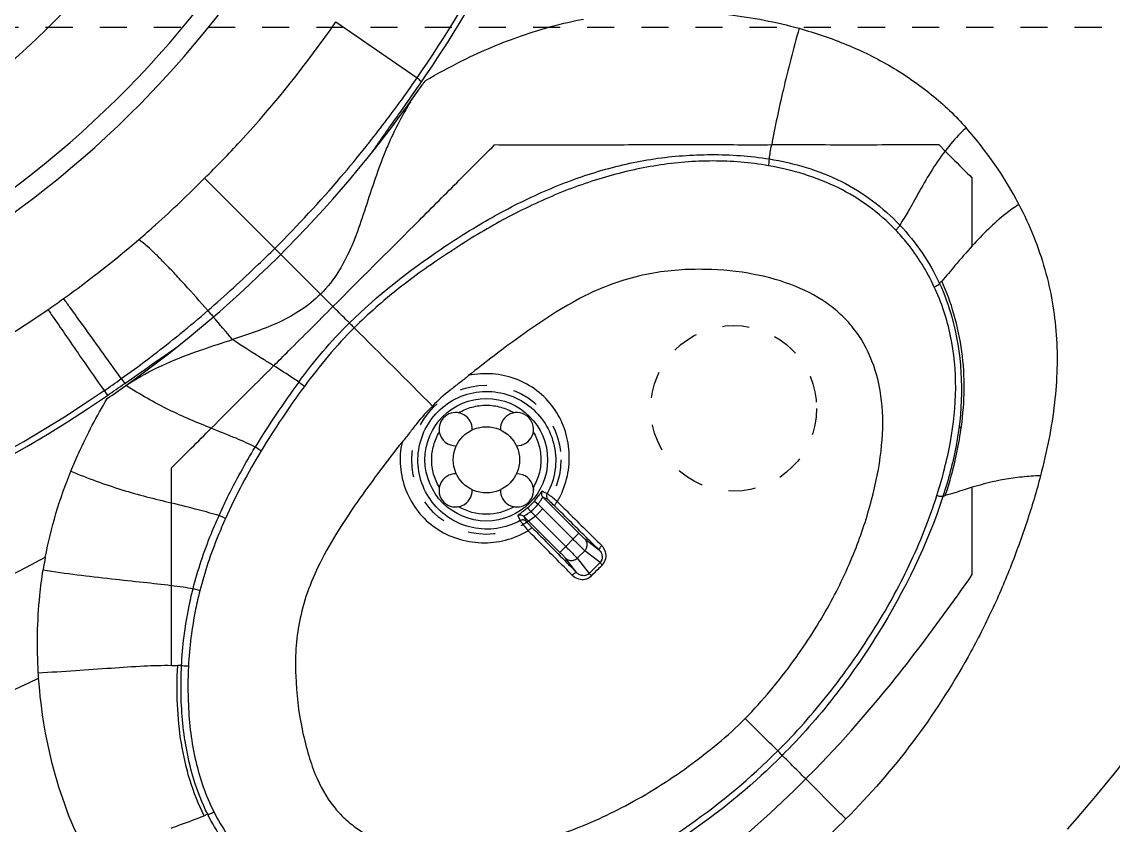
# Model space of a CAD drawing. Header units: millimetres. Extents: x 1540 to 3369, y -3458 to 1222.
# Drawn here: x 2321.8 to 2387.6, y -512.9 to -464.4 of the extents above; entities that cross this region are included whole.
import ezdxf

# ---------------------------------------------------------------- set-up
doc = ezdxf.new("R2010")
doc.units = ezdxf.units.MM
doc.header["$LTSCALE"] = 16.335
doc.linetypes.add('HIDDEN', pattern=[0.2, 0.1, -0.1])
doc.layers.add('21', color=7, linetype='CONTINUOUS')

msp = doc.modelspace()

# ---------------------------------------------------------------- linework, layer by layer
at = {"layer": '21', "color": 8, "linetype": 'HIDDEN'}
for p, q in [((2084.711, -464.737), (2410.711, -464.737)), ((2348.946, -489.029), (2348.945, -489.029))]:
    msp.add_line(p, q, dxfattribs=at)
at = {"layer": '21', "color": 7, "linetype": 'Continuous'}
for p, q in [((2340.712, -464.406), (2345.616, -467.788)), ((2377.1, -471.84), (2377.464, -472.204)), ((2337.027, -478.079), (2332.795, -473.848)), ((2339.787, -480.841), (2337.027, -478.079)), ((2340.537, -481.59), (2339.787, -480.841)), ((2327.769, -485.942), (2327.977, -486.232)), ((2326.736, -486.668), (2326.935, -486.958)), ((2351.602, -489.995), (2351.602, -489.995)), ((2347.975, -491.683), (2347.976, -491.683)), ((2351.605, -491.683), (2351.605, -491.683)), ((2348.942, -492.653), (2348.945, -492.655)), ((2353.332, -492.825), (2353.15, -492.737)), ((2353.457, -492.885), (2353.332, -492.825)), ((2352.472, -493.967), (2352.275, -493.738)), ((2352.685, -493.328), (2352.914, -493.524)), ((2352.914, -493.524), (2355.018, -495.629)), ((2353.498, -493.237), (2353.199, -493.098)), ((2353.27, -493.169), (2353.199, -493.098)), ((2353.418, -493.317), (2353.27, -493.169)), ((2355.374, -495.273), (2353.418, -493.317)), ((2351.684, -494.203), (2351.772, -494.385)), ((2351.772, -494.385), (2351.833, -494.51)), ((2352.046, -494.252), (2352.193, -494.56)), ((2352.046, -494.252), (2352.116, -494.322)), ((2352.116, -494.322), (2354.22, -496.427)), ((2354.576, -496.071), (2352.472, -493.967)), ((2355.374, -495.273), (2354.22, -496.427)), ((2355.731, -495.62), (2356.609, -496.304)), ((2355.275, -496.781), (2355.728, -496.328)), ((2356.65, -497.046), (2355.728, -496.328)), ((2355.251, -497.662), (2354.567, -496.784)), ((2355.275, -496.781), (2355.993, -497.703)), ((2356.65, -497.046), (2355.993, -497.703))]:
    msp.add_line(p, q, dxfattribs=at)
for centre, radius in [((2284.711, -425.737), 42.5), ((2349.786, -490.839), 3.698), ((2349.79, -490.842), 2)]:
    msp.add_circle(centre, radius, dxfattribs=at)
at = {"layer": '21', "color": 8, "linetype": 'HIDDEN'}
for centre, radius in [((2364.711, -487.737), 5), ((2349.79, -490.842), 4.5)]:
    msp.add_circle(centre, radius, dxfattribs=at)
at = {"layer": '21', "color": 7, "linetype": 'Continuous'}
for centre, radius, start, end in [((2284.698, -425.751), 49.433, 275.76857, 332.5), ((2284.698, -425.751), 54.914, 275.547, 332.5), ((2284.698, -425.751), 60.894, 275.4314, 332.5), ((2284.698, -425.751), 62.102, 275.34919, 332.5), ((2284.698, -425.75), 74.015, 325.39144, 332.49987), ((2284.698, -425.75), 74.366, 325.35738, 332.49987), ((2284.698, -425.751), 132.914, 318.89166, 343.06632), ((2284.058, -425.237), 74.833, 324.27394, 325.34617), ((2284.698, -425.75), 74.515, 305.56735, 325.30507), ((2284.009, -425.201), 74.894, 321.65342, 324.27341), ((2363.146, -480.153), 20.999, 148.66077, 156.24626), ((2362.156, -485.636), 22.237, 27.32109, 41.82414), ((2284.104, -425.281), 74.769, 319.57312, 321.40432), ((2283.951, -425.156), 74.967, 321.40195, 321.6536), ((2365.864, -481.359), 23.972, 156.22334, 158.3215), ((2288.583, -429.188), 68.826, 314.73701, 319.63108), ((2286.818, -428.704), 64.422, 305.56303, 310.67974), ((2325.987, -431.217), 70.812, 316.23282, 316.39733), ((2285.105, -426.335), 67.346, 304.60596, 305.57628), ((2284.698, -425.751), 68.058, 274.89194, 304.6087), ((2291.293, -433.862), 63.562, 309.06292, 310.99598), ((2270.391, -536.765), 83.278, 39.68872, 40.9201), ((2284.747, -425.786), 73.958, 305.57174, 308.59542), ((2287.19, -428.851), 70.039, 308.59746, 309.08626), ((3947.21, -2099.265), 2279.961, 134.931614, 135.065665), ((2287.403, -429.608), 69.304, 304.57927, 305.62353), ((2283.948, -424.682), 75.82, 304.52768, 305.55832), ((2227.865, -343.611), 174.251, 304.64933, 305.06675), ((2378.047, -515.53), 49.285, 143.41513, 148.90466), ((2378.141, -515.523), 48.934, 143.48815, 148.97089), ((2284.698, -425.75), 74.366, 235.35727, 304.60855), ((2284.698, -425.75), 74.003, 235.39177, 304.60857), ((2347.937, -488.99), 1.001, 358.25315, 183.44287), ((2351.636, -488.99), 1.001, 268.06642, 182.03164), ((2347.937, -488.99), 1.001, 190.18248, 272.23388), ((2347.937, -492.689), 1.001, 87.79828, 1.90785), ((2351.636, -492.689), 1.001, 10.18248, 91.76275), ((2351.636, -492.689), 1.001, 178.20995, 3.4445), ((2348.233, -489.497), 5.874, 319.2838, 322.94538), ((2382.729, -506.736), 14.704, 110.94005, 111.54672), ((2349.786, -490.839), 3.821, 310.64791, 319.35209), ((2349.786, -490.839), 4.122, 310.64791, 319.35209), ((2349.746, -490.785), 5.032, 329.1703, 331.64768), ((2284.702, -425.756), 80.732, 241.52305, 298.46681), ((2347.834, -501.353), 25.081, 169.37333, 171.13517), ((2288.322, -429.325), 96.397, 315.07132, 315.25468), ((2356.517, -571.699), 63.951, 111.59467, 111.80324)]:
    msp.add_arc(centre, radius, start, end, dxfattribs=at)
at = {"layer": '21', "color": 8, "linetype": 'HIDDEN'}
for centre, start, end in [((2347.937, -488.99), 183.44287, 190.18248), ((2351.636, -492.689), 3.4445, 10.18248)]:
    msp.add_arc(centre, 1.006, start, end, dxfattribs=at)
at = {"layer": '21', "color": 7, "linetype": 'Continuous'}
for points, knots in [([(2362.938, -463.834), (2363.426, -463.868), (2365.354, -464.048), (2367.264, -464.417), (2368.66, -464.798)], [0, 0, 0, 0, 0.252626, 1, 1, 1, 1]), ([(2332.795, -473.848), (2333.526, -473.123), (2336.38, -470.164), (2338.964, -466.943), (2340.712, -464.406)], [0, 0, 0, 0, 0.250437, 1, 1, 1, 1]), ([(2346.095, -467.975), (2346.833, -467.536), (2348.718, -466.503), (2351.89, -465.163), (2354.386, -464.481), (2355.651, -464.242)], [0, 0, 0, 0, 0.250077, 0.625051, 1, 1, 1, 1]), ([(2368.66, -464.799), (2368.299, -466.039), (2367.708, -468.378), (2367.2, -470.737), (2367.002, -471.841)], [0, 0, 0, 0, 0.535224, 1, 1, 1, 1]), ([(2368.659, -464.799), (2369.634, -465.078), (2371.075, -465.561), (2372.914, -466.388), (2374.658, -467.339), (2376.676, -468.734), (2378.104, -470.077), (2378.731, -470.809)], [0, 0, 0, 0, 0.255847, 0.382637, 0.508429, 0.75675, 1, 1, 1, 1]), ([(2342.926, -472.247), (2343.405, -471.534), (2344.157, -470.488), (2345.149, -469.086), (2345.635, -468.377), (2345.88, -468.024)], [0, 0, 0, 0, 0.5, 0.749995, 1, 1, 1, 1]), ([(2345.616, -467.788), (2345.689, -467.839), (2345.766, -467.932), (2345.856, -468.008), (2345.88, -468.024)], [0, 0, 0, 0, 0.758652, 1, 1, 1, 1]), ([(2346.095, -467.975), (2346.087, -467.993), (2346.067, -468.038), (2346.003, -468.086), (2345.975, -468.138), (2345.963, -468.165)], [0, 0, 0, 0, 0.251161, 0.625664, 1, 1, 1, 1]), ([(2378.728, -470.808), (2378.614, -470.91), (2378.159, -471.344), (2377.752, -471.826), (2377.464, -472.204)], [0, 0, 0, 0, 0.24341, 1, 1, 1, 1]), ([(2340.537, -481.59), (2342.158, -479.952), (2344.615, -477.53), (2347.85, -474.266), (2349.467, -472.642), (2350.286, -471.84)], [0, 0, 0, 0, 0.501537, 0.750585, 1, 1, 1, 1]), ([(2367.002, -471.84), (2366.324, -471.848), (2364.947, -471.843), (2362.863, -471.827), (2360.75, -471.832), (2357.942, -471.843), (2354.454, -471.851), (2351.672, -471.851), (2350.286, -471.84)], [0, 0, 0, 0, 0.121718, 0.247141, 0.374059, 0.500763, 0.751157, 1, 1, 1, 1]), ([(2366.861, -472.683), (2366.878, -472.549), (2366.912, -472.266), (2366.973, -471.988), (2367.002, -471.84)], [0, 0, 0, 0, 0.473592, 1, 1, 1, 1]), ([(2377.1, -471.84), (2376.266, -471.818), (2374.607, -471.833), (2372.111, -471.852), (2369.58, -471.834), (2367.872, -471.832), (2367.002, -471.841)], [0, 0, 0, 0, 0.248046, 0.492745, 0.741463, 1, 1, 1, 1]), ([(2341.526, -482.579), (2343.223, -480.91), (2346.06, -478.695), (2350.091, -476.174), (2353.251, -474.575), (2356.527, -473.361), (2359.909, -472.589), (2363.377, -472.338), (2365.704, -472.497), (2366.861, -472.684)], [0, 0, 0, 0, 0.253724, 0.38096, 0.506703, 0.630483, 0.752623, 0.87507, 1, 1, 1, 1]), ([(2343.587, -472.504), (2343.384, -473.013), (2343.135, -473.701), (2342.904, -474.394), (2342.847, -474.567)], [0, 0, 0, 0, 0.750908, 1, 1, 1, 1]), ([(2377.464, -472.204), (2377.147, -472.621), (2376.581, -473.457), (2375.87, -474.692), (2375.294, -475.772), (2374.899, -476.399), (2374.726, -476.672)], [0, 0, 0, 0, 0.299374, 0.576671, 0.815064, 1, 1, 1, 1]), ([(2377.464, -472.204), (2377.602, -472.342), (2378.148, -472.888), (2378.693, -473.433), (2379.1, -473.84)], [0, 0, 0, 0, 0.253088, 1, 1, 1, 1]), ([(2366.812, -473.093), (2365.707, -472.898), (2363.455, -472.713), (2360.071, -472.999), (2356.739, -473.773), (2353.496, -474.972), (2350.367, -476.535), (2347.364, -478.397), (2344.461, -480.461), (2342.665, -482.033), (2341.82, -482.873)], [0, 0, 0, 0, 0.121249, 0.242644, 0.365521, 0.489824, 0.615413, 0.742759, 0.871302, 1, 1, 1, 1]), ([(2366.812, -473.093), (2366.832, -473.022), (2366.849, -472.884), (2366.858, -472.747), (2366.861, -472.684)], [0, 0, 0, 0, 0.535327, 1, 1, 1, 1]), ([(2374.479, -476.971), (2373.494, -475.937), (2371.091, -474.184), (2368.264, -473.348), (2366.812, -473.093)], [0, 0, 0, 0, 0.492067, 1, 1, 1, 1]), ([(2366.86, -472.684), (2368.358, -472.93), (2370.571, -473.571), (2373.121, -475.154), (2374.223, -476.141), (2374.726, -476.672)], [0, 0, 0, 0, 0.507838, 0.755058, 1, 1, 1, 1]), ([(2328.81, -477.56), (2329.157, -477.261), (2330.521, -476.063), (2331.836, -474.809), (2332.795, -473.848)], [0, 0, 0, 0, 0.25217, 1, 1, 1, 1]), ([(2379.1, -477.926), (2379.101, -477.585), (2379.1, -476.223), (2379.099, -474.861), (2379.1, -473.84)], [0, 0, 0, 0, 0.25073, 1, 1, 1, 1]), ([(2342.847, -474.567), (2342.662, -475.125), (2342.309, -476.241), (2341.717, -477.893), (2340.943, -479.482), (2340.208, -480.419), (2339.787, -480.841)], [0, 0, 0, 0, 0.250573, 0.498314, 0.746589, 1, 1, 1, 1]), ([(2381.915, -475.432), (2381.642, -475.605), (2380.619, -476.338), (2379.728, -477.237), (2379.1, -477.926)], [0, 0, 0, 0, 0.257453, 1, 1, 1, 1]), ([(2381.915, -475.432), (2382.563, -476.68), (2383.604, -479.242), (2384.308, -483.321), (2384.166, -487.54), (2383.601, -490.356), (2383.215, -491.8)], [0, 0, 0, 0, 0.250907, 0.489475, 0.733322, 1, 1, 1, 1]), ([(2374.726, -476.672), (2374.712, -476.73), (2374.63, -476.838), (2374.538, -476.931), (2374.479, -476.971)], [0, 0, 0, 0, 0.455029, 1, 1, 1, 1]), ([(2376.811, -480.414), (2376.373, -479.472), (2375.636, -478.272), (2374.721, -477.225), (2374.479, -476.971)], [0, 0, 0, 0, 0.747564, 1, 1, 1, 1]), ([(2374.726, -476.672), (2375.218, -477.192), (2376.119, -478.307), (2376.825, -479.555), (2377.125, -480.2)], [0, 0, 0, 0, 0.50158, 1, 1, 1, 1]), ([(2332.99, -481.835), (2332.531, -481.304), (2331.849, -480.535), (2330.953, -479.567), (2330.355, -478.94), (2329.831, -478.416), (2329.4, -478.008), (2329.074, -477.733), (2328.888, -477.593), (2328.81, -477.56)], [0, 0, 0, 0, 0.351517, 0.514323, 0.660729, 0.785448, 0.885265, 0.957553, 1, 1, 1, 1]), ([(2379.1, -477.926), (2378.744, -478.317), (2378.132, -479.025), (2377.535, -479.746), (2377.265, -480.052)], [0, 0, 0, 0, 0.564518, 1, 1, 1, 1]), ([(2332.99, -481.835), (2334.029, -480.931), (2335.384, -479.687), (2336.699, -478.403), (2337.027, -478.079)], [0, 0, 0, 0, 0.74959, 1, 1, 1, 1]), ([(2365.409, -506.464), (2366.455, -505.364), (2368.299, -503.169), (2370.481, -499.743), (2372.039, -496.468), (2373.067, -493.351), (2373.666, -490.416), (2373.774, -487.666), (2373.279, -485.181), (2372.371, -483.395), (2371.383, -482.237), (2370.215, -481.236), (2368.404, -480.266), (2365.846, -479.544), (2363.445, -479.317), (2361.341, -479.362), (2359.61, -479.582), (2357.78, -480.049), (2355.872, -480.828), (2353.95, -481.922), (2352.074, -483.197), (2350.33, -484.493), (2349.232, -485.355), (2348.72, -485.757)], [0, 0, 0, 0, 0.08734, 0.164446, 0.233235, 0.295584, 0.352934, 0.405195, 0.452966, 0.497239, 0.518723, 0.540269, 0.585445, 0.635677, 0.692387, 0.72356, 0.756711, 0.792618, 0.831953, 0.874977, 0.919655, 0.962497, 1, 1, 1, 1]), ([(2377.125, -480.2), (2377.101, -480.251), (2376.994, -480.335), (2376.88, -480.393), (2376.811, -480.414)], [0, 0, 0, 0, 0.440526, 1, 1, 1, 1]), ([(2376.966, -493.002), (2377.303, -491.941), (2377.856, -489.805), (2378.209, -486.554), (2377.911, -483.364), (2377.249, -481.357), (2376.811, -480.414)], [0, 0, 0, 0, 0.259283, 0.512604, 0.757858, 1, 1, 1, 1]), ([(2377.125, -480.2), (2377.427, -480.85), (2378.442, -483.645), (2378.591, -486.718), (2378.297, -488.946)], [0, 0, 0, 0, 0.241867, 1, 1, 1, 1]), ([(2378.449, -488.829), (2378.546, -488.085), (2378.666, -486.575), (2378.531, -484.289), (2378.056, -482.095), (2377.562, -480.694), (2377.265, -480.052)], [0, 0, 0, 0, 0.251093, 0.50527, 0.763255, 1, 1, 1, 1]), ([(2327.769, -485.942), (2327.359, -485.369), (2326.593, -484.301), (2325.565, -482.869), (2324.812, -481.833), (2324.421, -481.287), (2324.286, -481.11)], [0, 0, 0, 0, 0.354963, 0.661933, 0.887936, 1, 1, 1, 1]), ([(2339.788, -480.841), (2339.431, -481.198), (2338.644, -481.833), (2336.872, -482.797), (2335.435, -483.272), (2334.476, -483.582)], [0, 0, 0, 0, 0.251068, 0.498809, 1, 1, 1, 1]), ([(2323.353, -481.766), (2323.397, -481.841), (2323.516, -482.021), (2323.886, -482.564), (2324.526, -483.479), (2325.522, -484.942), (2326.286, -486.029), (2326.736, -486.668)], [0, 0, 0, 0, 0.043809, 0.10871, 0.330858, 0.606195, 1, 1, 1, 1]), ([(2332.99, -481.835), (2333.018, -481.868), (2333.129, -481.995), (2333.241, -482.12), (2333.326, -482.211)], [0, 0, 0, 0, 0.260238, 1, 1, 1, 1]), ([(2336.96, -485.166), (2337.259, -484.868), (2338.453, -483.678), (2339.647, -482.488), (2340.537, -481.59)], [0, 0, 0, 0, 0.25044, 1, 1, 1, 1]), ([(2341.526, -482.579), (2341.451, -482.505), (2341.121, -482.175), (2340.792, -481.845), (2340.537, -481.59)], [0, 0, 0, 0, 0.22545, 1, 1, 1, 1]), ([(2338.472, -486.155), (2338.939, -485.525), (2339.9, -484.284), (2340.966, -483.129), (2341.526, -482.579)], [0, 0, 0, 0, 0.499717, 1, 1, 1, 1]), ([(2341.82, -482.873), (2341.795, -482.848), (2341.697, -482.75), (2341.599, -482.651), (2341.526, -482.579)], [0, 0, 0, 0, 0.256392, 1, 1, 1, 1]), ([(2332.092, -484.388), (2332.291, -484.316), (2333.081, -484.034), (2333.879, -483.775), (2334.476, -483.582)], [0, 0, 0, 0, 0.251737, 1, 1, 1, 1]), ([(2336.96, -485.166), (2336.769, -485.048), (2335.934, -484.531), (2335.103, -484.007), (2334.476, -483.582)], [0, 0, 0, 0, 0.228798, 1, 1, 1, 1]), ([(2327.977, -486.232), (2328.512, -485.857), (2329.577, -485.097), (2330.655, -484.357), (2331.191, -483.981)], [0, 0, 0, 0, 0.499998, 1, 1, 1, 1]), ([(2338.472, -486.155), (2338.365, -486.079), (2337.871, -485.735), (2337.36, -485.415), (2336.96, -485.166)], [0, 0, 0, 0, 0.218105, 1, 1, 1, 1]), ([(2348.718, -485.755), (2348.545, -485.918), (2348.165, -486.206), (2347.406, -486.775), (2346.866, -487.248), (2346.551, -487.604)], [0, 0, 0, 0, 0.250384, 0.49992, 1, 1, 1, 1]), ([(2354.174, -493.174), (2354.404, -492.75), (2354.743, -491.832), (2354.843, -490.377), (2354.565, -488.951), (2353.897, -487.658), (2352.88, -486.615), (2351.602, -485.906), (2350.171, -485.589), (2349.191, -485.654), (2348.718, -485.755)], [0, 0, 0, 0, 0.125631, 0.250506, 0.374977, 0.499203, 0.623658, 0.748565, 0.874118, 1, 1, 1, 1]), ([(2333.188, -488.938), (2332.33, -488.589), (2330.553, -487.851), (2328.883, -486.89), (2328.04, -486.363)], [0, 0, 0, 0, 0.482272, 1, 1, 1, 1]), ([(2338.811, -486.408), (2338.719, -486.341), (2338.607, -486.256), (2338.494, -486.171), (2338.472, -486.155)], [0, 0, 0, 0, 0.805134, 1, 1, 1, 1]), ([(2324.726, -491.531), (2324.88, -491.155), (2325.527, -489.653), (2326.292, -488.202), (2326.923, -487.146)], [0, 0, 0, 0, 0.248342, 1, 1, 1, 1]), ([(2346.875, -487.928), (2347.228, -487.576), (2348.069, -486.995), (2349.548, -486.633), (2351.055, -486.813), (2352.393, -487.504), (2353.403, -488.61), (2353.968, -489.995), (2354.019, -491.496), (2353.696, -492.452), (2353.457, -492.885)], [0, 0, 0, 0, 0.126422, 0.252681, 0.378331, 0.503026, 0.626796, 0.750336, 0.874543, 1, 1, 1, 1]), ([(2346.551, -487.604), (2346.196, -487.92), (2345.728, -488.463), (2345.154, -489.219), (2344.867, -489.6), (2344.702, -489.771)], [0, 0, 0, 0, 0.500139, 0.749625, 1, 1, 1, 1]), ([(2348.118, -488), (2348.37, -487.855), (2348.913, -487.626), (2349.789, -487.506), (2350.665, -487.627), (2351.207, -487.859), (2351.459, -488.004)], [0, 0, 0, 0, 0.249895, 0.500012, 0.750075, 1, 1, 1, 1]), ([(2351.833, -494.51), (2351.399, -494.749), (2350.443, -495.072), (2348.942, -495.021), (2347.557, -494.456), (2346.451, -493.446), (2345.76, -492.108), (2345.58, -490.601), (2345.942, -489.122), (2346.523, -488.281), (2346.875, -487.928)], [0, 0, 0, 0, 0.125462, 0.249672, 0.373212, 0.496978, 0.62167, 0.747317, 0.873574, 1, 1, 1, 1]), ([(2335.843, -490.076), (2335.67, -489.98), (2335.287, -489.796), (2334.402, -489.417), (2333.688, -489.142), (2333.188, -488.938)], [0, 0, 0, 0, 0.205852, 0.439763, 1, 1, 1, 1]), ([(2378.297, -488.946), (2378.25, -489.296), (2378.021, -490.688), (2377.654, -492.054), (2377.329, -493.06)], [0, 0, 0, 0, 0.250442, 1, 1, 1, 1]), ([(2377.474, -493.003), (2377.589, -492.653), (2378.007, -491.285), (2378.308, -489.881), (2378.449, -488.829)], [0, 0, 0, 0, 0.257962, 1, 1, 1, 1]), ([(2378.448, -488.829), (2378.436, -488.84), (2378.386, -488.88), (2378.336, -488.919), (2378.297, -488.946)], [0, 0, 0, 0, 0.260097, 1, 1, 1, 1]), ([(2344.702, -489.771), (2343.83, -490.884), (2342.498, -492.633), (2340.855, -495.074), (2339.759, -496.972), (2338.961, -498.81), (2338.486, -500.563), (2338.272, -502.243), (2338.263, -504.414), (2338.519, -506.524), (2338.995, -508.498), (2339.538, -510.113), (2340.276, -511.481), (2341.229, -512.507), (2342.253, -513.327), (2343.76, -514.145), (2345.89, -514.721), (2348.398, -514.802), (2351.316, -514.355), (2354.673, -513.381), (2358.355, -511.742), (2362.035, -509.421), (2364.347, -507.511), (2365.409, -506.464)], [0, 0, 0, 0, 0.081379, 0.126474, 0.169261, 0.207376, 0.241494, 0.273419, 0.30459, 0.366268, 0.395151, 0.421318, 0.464329, 0.483175, 0.501616, 0.53966, 0.580927, 0.627454, 0.683, 0.750221, 0.828161, 0.914112, 1, 1, 1, 1]), ([(2344.702, -489.771), (2344.598, -490.253), (2344.533, -491.252), (2344.872, -492.707), (2345.612, -493.999), (2346.694, -495.016), (2348.027, -495.666), (2349.488, -495.911), (2350.967, -495.756), (2351.888, -495.372), (2352.311, -495.12)], [0, 0, 0, 0, 0.125878, 0.251383, 0.376263, 0.500682, 0.624889, 0.749396, 0.874354, 1, 1, 1, 1]), ([(2346.946, -492.511), (2346.802, -492.258), (2346.573, -491.714), (2346.453, -490.838), (2346.574, -489.961), (2346.806, -489.419), (2346.951, -489.167)], [0, 0, 0, 0, 0.249894, 0.500015, 0.750069, 1, 1, 1, 1]), ([(2352.626, -489.167), (2352.77, -489.42), (2352.999, -489.964), (2353.119, -490.84), (2352.998, -491.717), (2352.766, -492.259), (2352.621, -492.512)], [0, 0, 0, 0, 0.249894, 0.500015, 0.750069, 1, 1, 1, 1]), ([(2333.664, -494.201), (2333.824, -493.845), (2334.487, -492.437), (2335.242, -491.074), (2335.843, -490.076)], [0, 0, 0, 0, 0.251092, 1, 1, 1, 1]), ([(2336.209, -490.299), (2336.11, -490.241), (2335.99, -490.164), (2335.868, -490.089), (2335.843, -490.076)], [0, 0, 0, 0, 0.804366, 1, 1, 1, 1]), ([(2324.726, -491.531), (2325.739, -491.943), (2327.727, -492.69), (2329.788, -493.199), (2330.786, -493.439)], [0, 0, 0, 0, 0.515674, 1, 1, 1, 1]), ([(2383.218, -491.802), (2382.972, -492.743), (2382.412, -494.621), (2381.405, -497.384), (2380.235, -500.108), (2378.396, -503.68), (2375.622, -507.965), (2372.927, -511.066), (2371.475, -512.52)], [0, 0, 0, 0, 0.121141, 0.243877, 0.366113, 0.490246, 0.744064, 1, 1, 1, 1]), ([(2383.215, -491.8), (2382.845, -491.822), (2382.11, -491.868), (2380.726, -492.049), (2379.732, -492.311), (2379.102, -492.501)], [0, 0, 0, 0, 0.26572, 0.528303, 1, 1, 1, 1]), ([(2353.15, -492.737), (2353.139, -492.739), (2353.116, -492.774), (2353.069, -492.83), (2353.003, -492.926), (2352.951, -492.996), (2352.921, -493.036)], [0, 0, 0, 0, 0.090765, 0.296502, 0.603901, 1, 1, 1, 1]), ([(2353.15, -492.737), (2353.118, -492.793), (2353.086, -492.93), (2353.154, -493.053), (2353.199, -493.098)], [0, 0, 0, 0, 0.5002, 1, 1, 1, 1]), ([(2353.457, -492.885), (2353.427, -492.939), (2353.399, -493.07), (2353.456, -493.191), (2353.498, -493.236)], [0, 0, 0, 0, 0.500089, 1, 1, 1, 1]), ([(2354.067, -493.364), (2353.995, -493.3), (2353.86, -493.185), (2353.696, -493.055), (2353.586, -492.973), (2353.526, -492.928), (2353.485, -492.902), (2353.464, -492.887), (2353.457, -492.885)], [0, 0, 0, 0, 0.372316, 0.684367, 0.808432, 0.905612, 0.970771, 1, 1, 1, 1]), ([(2367.369, -508.414), (2368.457, -507.327), (2370.502, -505.012), (2373.16, -501.251), (2375.386, -497.255), (2376.511, -494.436), (2376.966, -493.002)], [0, 0, 0, 0, 0.252138, 0.504602, 0.753473, 1, 1, 1, 1]), ([(2377.329, -493.06), (2376.388, -495.967), (2374.327, -500.147), (2370.816, -505.228), (2368.749, -507.575), (2367.635, -508.683)], [0, 0, 0, 0, 0.495065, 0.745496, 1, 1, 1, 1]), ([(2377.329, -493.06), (2377.312, -493.067), (2377.26, -493.066), (2377.138, -493.055), (2377.035, -493.03), (2376.966, -493.002)], [0, 0, 0, 0, 0.153928, 0.401837, 1, 1, 1, 1]), ([(2379.102, -492.501), (2378.937, -492.551), (2378.395, -492.72), (2377.854, -492.894), (2377.474, -493.003)], [0, 0, 0, 0, 0.303875, 1, 1, 1, 1]), ([(2379.1, -497.771), (2379.099, -497.33), (2379.1, -495.574), (2379.099, -493.819), (2379.101, -492.504)], [0, 0, 0, 0, 0.251224, 1, 1, 1, 1]), ([(2330.786, -493.439), (2330.784, -494.683), (2330.787, -496.344), (2330.786, -498.006), (2330.786, -498.424)], [0, 0, 0, 0, 0.748458, 1, 1, 1, 1]), ([(2330.786, -493.439), (2331.326, -493.572), (2332.29, -493.808), (2333.248, -494.069), (2333.664, -494.201)], [0, 0, 0, 0, 0.560069, 1, 1, 1, 1]), ([(2352.275, -493.738), (2352.252, -493.758), (2352.163, -493.833), (2352.071, -493.905), (2352.003, -493.957)], [0, 0, 0, 0, 0.265504, 1, 1, 1, 1]), ([(2352.914, -493.524), (2352.951, -493.473), (2353.002, -493.397), (2353.066, -493.299), (2353.106, -493.234), (2353.14, -493.18), (2353.167, -493.135), (2353.184, -493.115), (2353.196, -493.097), (2353.199, -493.098)], [0, 0, 0, 0, 0.367563, 0.535531, 0.685251, 0.812855, 0.912347, 0.976181, 1, 1, 1, 1]), ([(2353.498, -493.237), (2353.545, -493.273), (2353.678, -493.408), (2353.814, -493.538), (2353.906, -493.629)], [0, 0, 0, 0, 0.314554, 1, 1, 1, 1]), ([(2353.914, -493.571), (2353.912, -493.578), (2353.905, -493.595), (2353.898, -493.619), (2353.906, -493.629)], [0, 0, 0, 0, 0.353384, 1, 1, 1, 1]), ([(2356.609, -496.304), (2356.386, -496.083), (2355.484, -495.192), (2354.583, -494.3), (2353.906, -493.629)], [0, 0, 0, 0, 0.247592, 1, 1, 1, 1]), ([(2354.067, -493.364), (2354.05, -493.381), (2353.992, -493.445), (2353.94, -493.515), (2353.914, -493.571)], [0, 0, 0, 0, 0.283174, 1, 1, 1, 1]), ([(2354.067, -493.364), (2354.293, -493.587), (2355.187, -494.474), (2356.082, -495.36), (2356.752, -496.021)], [0, 0, 0, 0, 0.252285, 1, 1, 1, 1]), ([(2332.097, -498.631), (2332.385, -497.492), (2332.885, -496), (2333.503, -494.559), (2333.664, -494.201)], [0, 0, 0, 0, 0.749453, 1, 1, 1, 1]), ([(2334.054, -494.38), (2333.895, -494.733), (2333.29, -496.153), (2332.795, -497.622), (2332.508, -498.742)], [0, 0, 0, 0, 0.25085, 1, 1, 1, 1]), ([(2334.054, -494.38), (2333.983, -494.35), (2333.855, -494.287), (2333.727, -494.221), (2333.664, -494.201)], [0, 0, 0, 0, 0.53737, 1, 1, 1, 1]), ([(2351.781, -494.122), (2351.758, -494.139), (2351.726, -494.162), (2351.695, -494.189), (2351.685, -494.199), (2351.684, -494.203)], [0, 0, 0, 0, 0.691836, 0.896624, 1, 1, 1, 1]), ([(2351.684, -494.203), (2351.74, -494.171), (2351.875, -494.148), (2352, -494.207), (2352.046, -494.252)], [0, 0, 0, 0, 0.500194, 1, 1, 1, 1]), ([(2352.003, -493.957), (2351.982, -493.973), (2351.908, -494.029), (2351.834, -494.083), (2351.781, -494.122)], [0, 0, 0, 0, 0.289987, 1, 1, 1, 1]), ([(2352.046, -494.252), (2352.045, -494.25), (2352.053, -494.246), (2352.063, -494.237), (2352.084, -494.224), (2352.121, -494.198), (2352.182, -494.158), (2352.234, -494.124), (2352.263, -494.105)], [0, 0, 0, 0, 0.022578, 0.080299, 0.170479, 0.290056, 0.604951, 1, 1, 1, 1]), ([(2352.263, -494.105), (2352.28, -494.094), (2352.349, -494.048), (2352.419, -494.002), (2352.472, -493.967)], [0, 0, 0, 0, 0.236094, 1, 1, 1, 1]), ([(2352.193, -494.56), (2352.148, -494.515), (2352.025, -494.447), (2351.889, -494.479), (2351.833, -494.51)], [0, 0, 0, 0, 0.499781, 1, 1, 1, 1]), ([(2351.833, -494.51), (2351.834, -494.518), (2351.849, -494.538), (2351.876, -494.579), (2351.92, -494.639), (2352.002, -494.749), (2352.132, -494.913), (2352.247, -495.048), (2352.311, -495.12)], [0, 0, 0, 0, 0.02921, 0.094353, 0.191519, 0.315576, 0.627632, 1, 1, 1, 1]), ([(2352.576, -494.959), (2352.525, -494.908), (2352.434, -494.815), (2352.316, -494.696), (2352.242, -494.613), (2352.201, -494.575), (2352.193, -494.56)], [0, 0, 0, 0, 0.391807, 0.702245, 0.910431, 1, 1, 1, 1]), ([(2352.576, -494.959), (2352.566, -494.951), (2352.522, -494.964), (2352.466, -494.994), (2352.387, -495.05), (2352.336, -495.095), (2352.311, -495.12)], [0, 0, 0, 0, 0.120405, 0.351347, 0.659112, 1, 1, 1, 1]), ([(2352.576, -494.959), (2352.801, -495.186), (2353.693, -496.087), (2354.584, -496.988), (2355.251, -497.662)], [0, 0, 0, 0, 0.252305, 1, 1, 1, 1]), ([(2354.968, -497.805), (2354.749, -497.583), (2353.864, -496.688), (2352.978, -495.793), (2352.311, -495.12)], [0, 0, 0, 0, 0.247557, 1, 1, 1, 1]), ([(2355.728, -496.328), (2355.699, -496.302), (2355.618, -496.222), (2355.38, -495.99), (2355.172, -495.783), (2355.018, -495.629)], [0, 0, 0, 0, 0.116821, 0.344517, 1, 1, 1, 1]), ([(2355.731, -495.62), (2355.688, -495.585), (2355.572, -495.466), (2355.452, -495.351), (2355.374, -495.273)], [0, 0, 0, 0, 0.333215, 1, 1, 1, 1]), ([(2355.728, -496.328), (2355.773, -496.282), (2355.848, -496.17), (2355.879, -495.974), (2355.85, -495.777), (2355.776, -495.665), (2355.731, -495.62)], [0, 0, 0, 0, 0.248386, 0.501376, 0.753592, 1, 1, 1, 1]), ([(2354.576, -496.071), (2354.73, -496.225), (2354.937, -496.433), (2355.169, -496.67), (2355.249, -496.752), (2355.275, -496.781)], [0, 0, 0, 0, 0.655484, 0.883179, 1, 1, 1, 1]), ([(2356.609, -496.304), (2356.599, -496.292), (2356.602, -496.246), (2356.645, -496.15), (2356.704, -496.071), (2356.752, -496.021)], [0, 0, 0, 0, 0.136611, 0.366595, 1, 1, 1, 1]), ([(2356.978, -496.405), (2356.971, -496.384), (2356.939, -496.297), (2356.895, -496.215), (2356.856, -496.156)], [0, 0, 0, 0, 0.242447, 1, 1, 1, 1]), ([(2354.22, -496.427), (2354.299, -496.505), (2354.414, -496.625), (2354.533, -496.741), (2354.567, -496.784)], [0, 0, 0, 0, 0.667696, 1, 1, 1, 1]), ([(2354.79, -496.907), (2354.876, -496.927), (2355.055, -496.929), (2355.215, -496.841), (2355.275, -496.781)], [0, 0, 0, 0, 0.506801, 1, 1, 1, 1]), ([(2356.754, -496.882), (2356.738, -496.927), (2356.706, -496.985), (2356.662, -497.034), (2356.65, -497.046)], [0, 0, 0, 0, 0.738985, 1, 1, 1, 1]), ([(2356.787, -497.184), (2356.885, -497.075), (2357.035, -496.824), (2357.017, -496.53), (2356.978, -496.405)], [0, 0, 0, 0, 0.526062, 1, 1, 1, 1]), ([(2322.763, -503.7), (2322.671, -502.147), (2322.708, -500.06), (2322.972, -498.001), (2323.053, -497.488)], [0, 0, 0, 0, 0.749687, 1, 1, 1, 1]), ([(2323.053, -497.488), (2324.419, -497.706), (2326.442, -497.944), (2329.024, -498.219), (2330.23, -498.353), (2330.786, -498.424)], [0, 0, 0, 0, 0.53271, 0.784121, 1, 1, 1, 1]), ([(2355.251, -497.662), (2355.24, -497.652), (2355.193, -497.655), (2355.097, -497.698), (2355.018, -497.756), (2354.968, -497.805)], [0, 0, 0, 0, 0.136591, 0.366513, 1, 1, 1, 1]), ([(2356.65, -497.046), (2356.667, -497.06), (2356.71, -497.108), (2356.757, -497.154), (2356.787, -497.184)], [0, 0, 0, 0, 0.338958, 1, 1, 1, 1]), ([(2354.968, -497.805), (2355.079, -497.902), (2355.324, -498.06), (2355.621, -498.079), (2355.752, -498.049)], [0, 0, 0, 0, 0.523747, 1, 1, 1, 1]), ([(2355.993, -497.703), (2355.945, -497.75), (2355.829, -497.823), (2355.694, -497.838), (2355.63, -497.834)], [0, 0, 0, 0, 0.51138, 1, 1, 1, 1]), ([(2355.752, -498.049), (2355.785, -498.041), (2355.924, -497.998), (2356.049, -497.915), (2356.132, -497.841)], [0, 0, 0, 0, 0.233036, 1, 1, 1, 1]), ([(2355.993, -497.703), (2356.007, -497.72), (2356.056, -497.764), (2356.101, -497.81), (2356.132, -497.841)], [0, 0, 0, 0, 0.33988, 1, 1, 1, 1]), ([(2369.055, -510.1), (2369.997, -509.165), (2372.274, -506.749), (2375.63, -502.631), (2377.964, -499.404), (2379.1, -497.771)], [0, 0, 0, 0, 0.25002, 0.625015, 1, 1, 1, 1]), ([(2330.786, -498.424), (2330.785, -498.825), (2330.786, -500.433), (2330.785, -502.041), (2330.786, -503.248)], [0, 0, 0, 0, 0.249456, 1, 1, 1, 1]), ([(2330.786, -498.424), (2331.021, -498.454), (2331.461, -498.504), (2331.899, -498.578), (2332.097, -498.631)], [0, 0, 0, 0, 0.536626, 1, 1, 1, 1]), ([(2331.401, -503.267), (2331.457, -502.097), (2331.654, -500.538), (2332.001, -499.012), (2332.097, -498.632)], [0, 0, 0, 0, 0.7488, 1, 1, 1, 1]), ([(2332.508, -498.742), (2332.413, -499.113), (2332.07, -500.612), (2331.879, -502.145), (2331.82, -503.298)], [0, 0, 0, 0, 0.249061, 1, 1, 1, 1]), ([(2332.508, -498.742), (2332.474, -498.736), (2332.336, -498.702), (2332.201, -498.659), (2332.097, -498.631)], [0, 0, 0, 0, 0.245379, 1, 1, 1, 1]), ([(2322.763, -503.699), (2323.508, -503.654), (2324.974, -503.558), (2327.097, -503.412), (2329.025, -503.28), (2330.236, -503.238), (2330.787, -503.248)], [0, 0, 0, 0, 0.278668, 0.548342, 0.794382, 1, 1, 1, 1]), ([(2330.787, -503.248), (2330.82, -503.249), (2330.947, -503.251), (2331.075, -503.253), (2331.17, -503.257)], [0, 0, 0, 0, 0.258244, 1, 1, 1, 1]), ([(2332.765, -512.324), (2332.08, -510.958), (2331.188, -507.935), (2331.092, -504.821), (2331.17, -503.257)], [0, 0, 0, 0, 0.493854, 1, 1, 1, 1]), ([(2332.98, -512.237), (2332.645, -511.564), (2331.949, -509.784), (2331.384, -506.751), (2331.345, -504.43), (2331.401, -503.267)], [0, 0, 0, 0, 0.24542, 0.620153, 1, 1, 1, 1]), ([(2331.82, -503.298), (2331.784, -503.3), (2331.644, -503.298), (2331.504, -503.283), (2331.401, -503.267)], [0, 0, 0, 0, 0.254036, 1, 1, 1, 1]), ([(2331.82, -503.298), (2331.779, -504.078), (2331.773, -506), (2332.128, -508.994), (2332.862, -511.118), (2333.351, -512.084)], [0, 0, 0, 0, 0.260213, 0.639365, 1, 1, 1, 1]), ([(2246.609, -504.017), (2252.507, -506.879), (2264.999, -511.269), (2284.691, -513.542), (2301.13, -511.641), (2313.753, -507.985), (2319.83, -505.452), (2322.784, -504.02)], [0, 0, 0, 0, 0.24993, 0.499795, 0.749665, 0.874856, 1, 1, 1, 1]), ([(2326.063, -515.266), (2325.056, -513.602), (2323.58, -509.9), (2322.924, -506.001), (2322.784, -504.02)], [0, 0, 0, 0, 0.49465, 1, 1, 1, 1]), ([(2356.096, -516.339), (2357.133, -515.848), (2359.166, -514.766), (2363.054, -512.281), (2365.733, -510.048), (2367.369, -508.414)], [0, 0, 0, 0, 0.248667, 0.498663, 1, 1, 1, 1]), ([(2367.635, -508.683), (2365.98, -510.35), (2362.374, -513.361), (2358.307, -515.701), (2356.209, -516.689)], [0, 0, 0, 0, 0.50315, 1, 1, 1, 1]), ([(2367.369, -508.414), (2367.395, -508.441), (2367.484, -508.53), (2367.572, -508.621), (2367.635, -508.683)], [0, 0, 0, 0, 0.300406, 1, 1, 1, 1]), ([(2369.055, -510.1), (2368.915, -509.96), (2368.442, -509.487), (2367.97, -509.013), (2367.635, -508.683)], [0, 0, 0, 0, 0.296227, 1, 1, 1, 1]), ([(2356.721, -520.157), (2358.896, -518.634), (2363.191, -515.506), (2367.187, -511.986), (2369.055, -510.1)], [0, 0, 0, 0, 0.500038, 1, 1, 1, 1]), ([(2371.473, -512.518), (2371.261, -512.306), (2370.455, -511.5), (2369.649, -510.694), (2369.055, -510.1)], [0, 0, 0, 0, 0.263187, 1, 1, 1, 1]), ([(2332.98, -512.237), (2333.042, -512.234), (2333.172, -512.189), (2333.291, -512.126), (2333.35, -512.084)], [0, 0, 0, 0, 0.458148, 1, 1, 1, 1]), ([(2333.351, -512.084), (2333.595, -512.566), (2334.137, -513.489), (2335.09, -514.741), (2336.159, -515.82), (2337.696, -517.025), (2339.85, -518.216), (2342.775, -519.044), (2345.971, -519.234), (2349.339, -518.838), (2352.166, -517.999), (2354.416, -517.106), (2355.543, -516.601), (2356.096, -516.339)], [0, 0, 0, 0, 0.062747, 0.123823, 0.182089, 0.238475, 0.350104, 0.465126, 0.588272, 0.719135, 0.856732, 0.928977, 1, 1, 1, 1]), ([(2330.783, -513.068), (2330.97, -512.998), (2331.633, -512.756), (2332.293, -512.508), (2332.765, -512.324)], [0, 0, 0, 0, 0.282618, 1, 1, 1, 1]), ([(2356.209, -516.689), (2355.116, -517.209), (2352.909, -518.152), (2349.511, -519.164), (2346.119, -519.594), (2342.867, -519.425), (2339.842, -518.615), (2337.124, -517.148), (2335.143, -515.435), (2333.805, -513.728), (2333.238, -512.753), (2332.98, -512.237)], [0, 0, 0, 0, 0.137568, 0.272192, 0.401557, 0.52413, 0.639939, 0.754297, 0.872299, 0.934475, 1, 1, 1, 1]), ([(2371.473, -512.518), (2370.38, -513.617), (2368.08, -515.676), (2364.357, -518.378), (2360.428, -520.657), (2357.685, -521.893), (2356.301, -522.441)], [0, 0, 0, 0, 0.254766, 0.506314, 0.755192, 1, 1, 1, 1])]:
    msp.add_open_spline(points, degree=3, knots=knots, dxfattribs=at)
for points in [[(2341.82, -482.873), (2340.723, -483.964), (2339.732, -485.165), (2338.811, -486.408)], [(2346.551, -487.604), (2344.972, -486.028), (2343.399, -484.447), (2341.82, -482.873)], [(2329.919, -485.294), (2330.626, -484.953), (2331.355, -484.658), (2332.092, -484.388)], [(2328.04, -486.363), (2328.637, -485.959), (2329.269, -485.607), (2329.919, -485.294)], [(2330.786, -491.34), (2331.586, -490.539), (2332.388, -489.74), (2333.188, -488.938)], [(2346.939, -489.06), (2346.941, -489.096), (2346.945, -489.131), (2346.951, -489.167)], [(2336.209, -490.299), (2335.415, -491.617), (2334.683, -492.977), (2334.054, -494.38)], [(2323.183, -496.728), (2323.516, -494.952), (2324.047, -493.206), (2324.726, -491.531)], [(2330.786, -491.34), (2330.785, -492.04), (2330.787, -492.74), (2330.786, -493.439)], [(2352.621, -492.512), (2352.63, -492.563), (2352.632, -492.616), (2352.635, -492.668)], [(2351.458, -493.679), (2350.956, -493.964), (2349.786, -494.299), (2348.616, -493.964), (2348.114, -493.679)], [(2356.609, -496.304), (2356.66, -496.353), (2356.7, -496.414), (2356.73, -496.479)], [(2356.856, -496.156), (2356.825, -496.109), (2356.79, -496.064), (2356.752, -496.021)], [(2354.567, -496.784), (2354.627, -496.844), (2354.708, -496.888), (2354.79, -496.907)], [(2356.73, -496.479), (2356.785, -496.602), (2356.8, -496.755), (2356.754, -496.882)], [(2355.426, -497.782), (2355.361, -497.753), (2355.3, -497.712), (2355.251, -497.662)], [(2356.132, -497.841), (2356.278, -497.695), (2356.424, -497.549), (2356.57, -497.403)], [(2355.63, -497.834), (2355.56, -497.829), (2355.49, -497.811), (2355.426, -497.782)], [(2331.401, -503.267), (2331.325, -503.255), (2331.247, -503.257), (2331.17, -503.256)], [(2322.785, -504.02), (2322.776, -503.913), (2322.769, -503.806), (2322.763, -503.699)], [(2367.369, -508.414), (2366.717, -507.762), (2366.061, -507.115), (2365.409, -506.464)]]:
    msp.add_open_spline(points, degree=3, dxfattribs=at)

doc.saveas('drawing.dxf')
